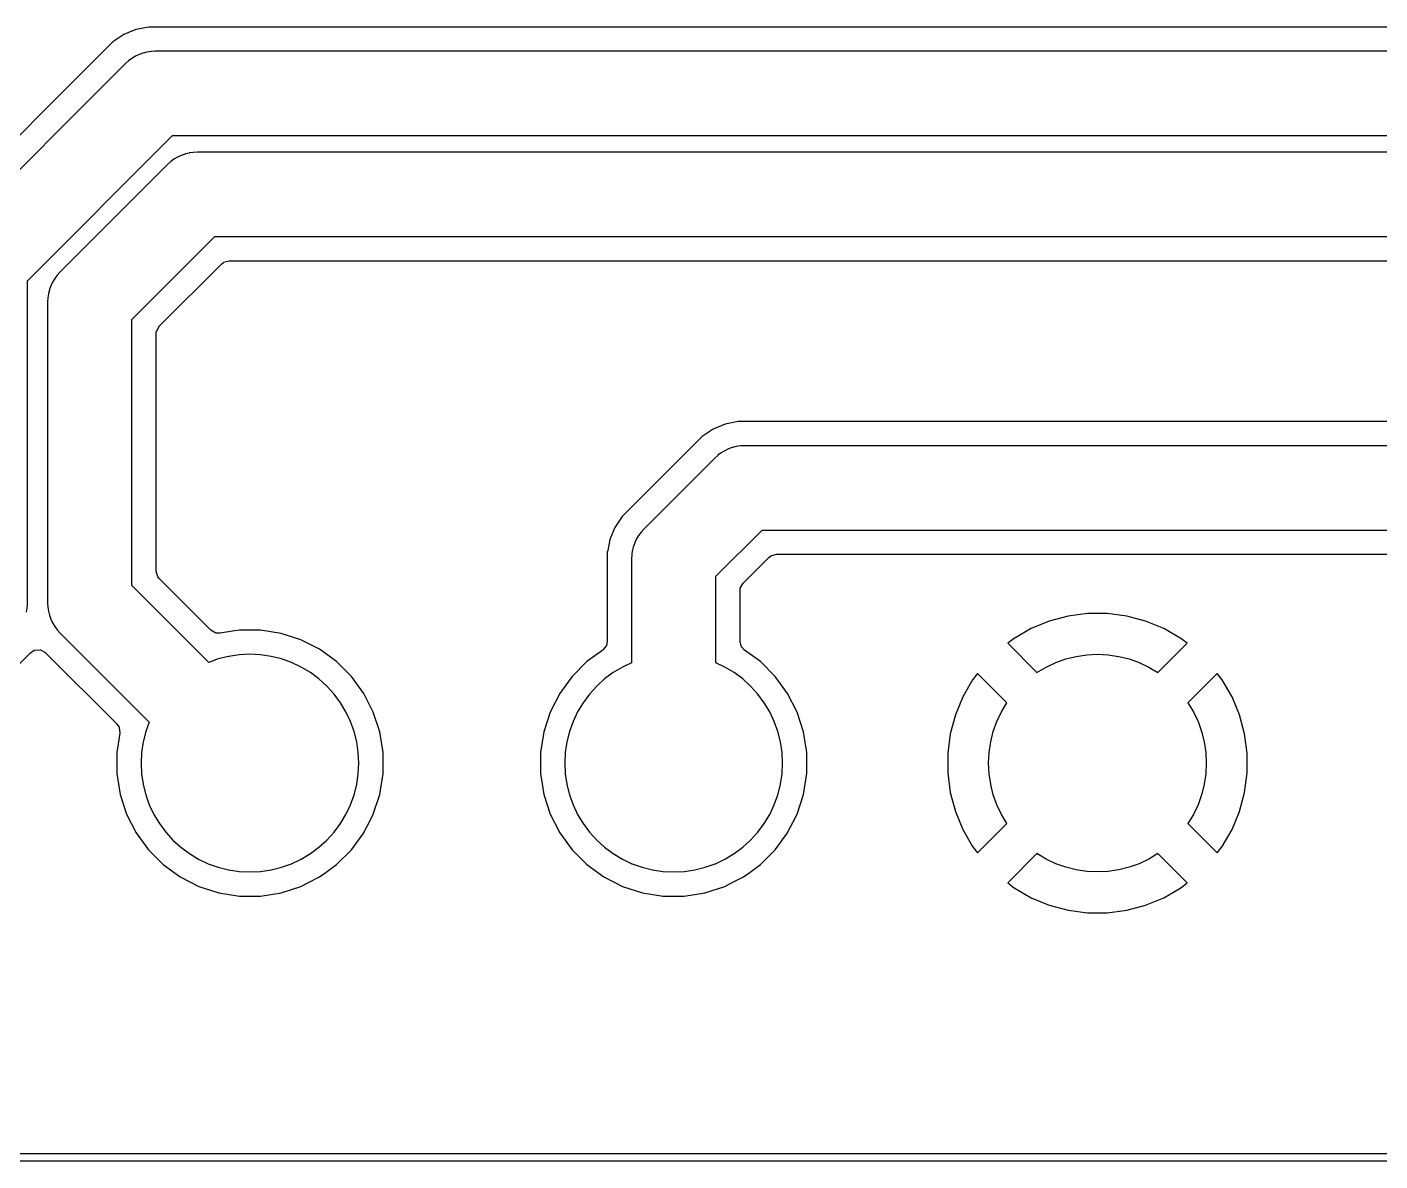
# Model space of a CAD drawing. Header units: metres. Extents: x 92.3 to 181.5, y -134.8 to -50.6.
# Drawn here: x 112.08 to 128.3, y -134.77 to -121.17 of the extents above; entities that cross this region are included whole.
import ezdxf

# ---------------------------------------------------------------- set-up
doc = ezdxf.new("R2010")
doc.units = ezdxf.units.M

msp = doc.modelspace()

# ---------------------------------------------------------------- linework, layer by layer
for points in [[(140.268, -121.174), (113.537, -121.174), (113.383, -121.205), (113.238, -121.265), (113.108, -121.352), (111.146, -123.314)], [(141.28, -121.465), (113.615, -121.465), (113.615, -121.465), (113.615, -121.465), (113.566, -121.467), (113.566, -121.467), (113.565, -121.467), (113.565, -121.467), (113.565, -121.467), (113.517, -121.474), (113.517, -121.474), (113.516, -121.474), (113.516, -121.474), (113.516, -121.475), (113.469, -121.486), (113.468, -121.486), (113.468, -121.487), (113.468, -121.487), (113.468, -121.487), (113.422, -121.503), (113.422, -121.503), (113.422, -121.503), (113.422, -121.503), (113.421, -121.503), (113.377, -121.524), (113.377, -121.524), (113.377, -121.524), (113.377, -121.524), (113.377, -121.525), (113.335, -121.55), (113.334, -121.55), (113.334, -121.55), (113.334, -121.55), (113.334, -121.55), (113.295, -121.579), (113.295, -121.579), (113.294, -121.579), (113.294, -121.58), (113.294, -121.58), (113.258, -121.613), (113.258, -121.613), (113.258, -121.613), (111.318, -123.553)], [(112.074, -128.19), (112.081, -128.142), (112.081, -128.142), (112.081, -128.142), (112.081, -128.141), (112.081, -128.141), (112.083, -128.092), (112.083, -128.092), (112.083, -128.092), (112.083, -124.216), (113.824, -122.475), (141.82, -122.475)], [(144.56, -122.675), (114.12, -122.675), (114.12, -122.675), (114.12, -122.675), (114.071, -122.677), (114.071, -122.677), (114.07, -122.677), (114.07, -122.677), (114.07, -122.677), (114.022, -122.684), (114.022, -122.684), (114.021, -122.684), (114.021, -122.684), (114.021, -122.685), (113.974, -122.696), (113.973, -122.696), (113.973, -122.697), (113.973, -122.697), (113.973, -122.697), (113.927, -122.713), (113.927, -122.713), (113.927, -122.713), (113.927, -122.713), (113.926, -122.713), (113.882, -122.734), (113.882, -122.734), (113.882, -122.734), (113.882, -122.734), (113.882, -122.735), (113.84, -122.76), (113.84, -122.76), (113.84, -122.76), (113.84, -122.76), (113.84, -122.76), (113.839, -122.76), (113.839, -122.76), (113.839, -122.76), (113.839, -122.76), (113.8, -122.789), (113.8, -122.789), (113.799, -122.789), (113.799, -122.79), (113.799, -122.79), (113.763, -122.823), (113.763, -122.823), (113.763, -122.823), (112.473, -124.113), (112.473, -124.113), (112.473, -124.113), (112.44, -124.149), (112.44, -124.149), (112.439, -124.149), (112.439, -124.15), (112.439, -124.15), (112.41, -124.189), (112.41, -124.189), (112.41, -124.189), (112.41, -124.189), (112.41, -124.19), (112.385, -124.232), (112.384, -124.232), (112.384, -124.232), (112.384, -124.232), (112.384, -124.232), (112.363, -124.276), (112.363, -124.277), (112.363, -124.277), (112.363, -124.277), (112.363, -124.277), (112.347, -124.323), (112.347, -124.323), (112.347, -124.323), (112.346, -124.323), (112.346, -124.324), (112.335, -124.371), (112.334, -124.371), (112.334, -124.371), (112.334, -124.372), (112.334, -124.372), (112.327, -124.42), (112.327, -124.42), (112.327, -124.42), (112.327, -124.421), (112.327, -124.421), (112.325, -124.47), (112.325, -124.47), (112.325, -124.47), (112.325, -128.08), (112.325, -128.08), (112.325, -128.08), (112.327, -128.129), (112.327, -128.129), (112.327, -128.13), (112.327, -128.13), (112.327, -128.13), (112.334, -128.178), (112.334, -128.178), (112.334, -128.179), (112.334, -128.179), (112.335, -128.179), (112.346, -128.226), (112.346, -128.227), (112.347, -128.227), (112.347, -128.227), (112.347, -128.227), (112.363, -128.273), (112.363, -128.273), (112.363, -128.273), (112.363, -128.273), (112.363, -128.274), (112.384, -128.318), (112.384, -128.318), (112.384, -128.318), (112.384, -128.318), (112.385, -128.318), (112.41, -128.36), (112.41, -128.361), (112.41, -128.361), (112.41, -128.361), (112.41, -128.361), (112.439, -128.4), (112.439, -128.4), (112.439, -128.401), (112.44, -128.401), (112.44, -128.401), (112.473, -128.437), (112.473, -128.437), (112.473, -128.437), (113.542, -129.507), (113.501, -129.621), (113.501, -129.621), (113.501, -129.621), (113.501, -129.621), (113.501, -129.621), (113.47, -129.745), (113.47, -129.745), (113.47, -129.745), (113.47, -129.746), (113.47, -129.746), (113.451, -129.872), (113.451, -129.872), (113.451, -129.872), (113.451, -129.872), (113.451, -129.872), (113.445, -130), (113.445, -130), (113.445, -130), (113.445, -130), (113.445, -130), (113.451, -130.128), (113.451, -130.128), (113.451, -130.128), (113.451, -130.128), (113.451, -130.128), (113.47, -130.254), (113.47, -130.254), (113.47, -130.255), (113.47, -130.255), (113.47, -130.255), (113.501, -130.379), (113.501, -130.379), (113.501, -130.379), (113.501, -130.379), (113.501, -130.379), (113.544, -130.499), (113.544, -130.499)], [(113.544, -130.499), (113.544, -130.499), (113.544, -130.499), (113.544, -130.5), (113.544, -130.5), (113.599, -130.615), (113.599, -130.615), (113.599, -130.615), (113.599, -130.615), (113.599, -130.615), (113.665, -130.725), (113.665, -130.725), (113.665, -130.725), (113.665, -130.725), (113.665, -130.725), (113.741, -130.828), (113.741, -130.828), (113.741, -130.828), (113.741, -130.828), (113.741, -130.828), (113.741, -130.828), (113.741, -130.828), (113.827, -130.923), (113.827, -130.923), (113.827, -130.923), (113.827, -130.923), (113.827, -130.923), (113.922, -131.009), (113.922, -131.009), (113.922, -131.009), (113.922, -131.009), (113.922, -131.009), (114.025, -131.085), (114.025, -131.085), (114.025, -131.085), (114.025, -131.085), (114.025, -131.085), (114.135, -131.151), (114.135, -131.151), (114.135, -131.151), (114.135, -131.151), (114.135, -131.151), (114.25, -131.206), (114.25, -131.206), (114.251, -131.206), (114.251, -131.206), (114.251, -131.206), (114.371, -131.249), (114.371, -131.249), (114.371, -131.249), (114.371, -131.249), (114.371, -131.249), (114.495, -131.28), (114.495, -131.28), (114.495, -131.28), (114.496, -131.28), (114.496, -131.28), (114.622, -131.299), (114.622, -131.299), (114.622, -131.299), (114.622, -131.299), (114.622, -131.299), (114.75, -131.305), (114.75, -131.305), (114.75, -131.305), (114.75, -131.305), (114.75, -131.305), (114.878, -131.299), (114.878, -131.299), (114.878, -131.299), (114.878, -131.299), (114.878, -131.299), (115.004, -131.28), (115.004, -131.28), (115.005, -131.28), (115.005, -131.28), (115.005, -131.28), (115.129, -131.249), (115.129, -131.249), (115.129, -131.249), (115.129, -131.249), (115.129, -131.249), (115.249, -131.206), (115.249, -131.206), (115.249, -131.206), (115.249, -131.206), (115.25, -131.206), (115.25, -131.206), (115.365, -131.151), (115.365, -131.151), (115.365, -131.151), (115.365, -131.151), (115.365, -131.151), (115.475, -131.085), (115.475, -131.085), (115.475, -131.085), (115.475, -131.085), (115.475, -131.085), (115.578, -131.009), (115.578, -131.009), (115.578, -131.009), (115.578, -131.009), (115.578, -131.009), (115.578, -131.009), (115.578, -131.009), (115.673, -130.923), (115.673, -130.923), (115.673, -130.923), (115.673, -130.923), (115.673, -130.923), (115.759, -130.828), (115.759, -130.828), (115.759, -130.828), (115.759, -130.828), (115.759, -130.828), (115.835, -130.725), (115.835, -130.725), (115.835, -130.725), (115.835, -130.725), (115.835, -130.725), (115.901, -130.615), (115.901, -130.615), (115.901, -130.615), (115.901, -130.615), (115.901, -130.615), (115.956, -130.5), (115.956, -130.5), (115.956, -130.499), (115.956, -130.499), (115.956, -130.499), (115.999, -130.379), (115.999, -130.379), (115.999, -130.379), (115.999, -130.379), (115.999, -130.379), (116.03, -130.255), (116.03, -130.255), (116.03, -130.255), (116.03, -130.254), (116.03, -130.254), (116.049, -130.128), (116.049, -130.128), (116.049, -130.128), (116.049, -130.128), (116.049, -130.128), (116.055, -130), (116.055, -130), (116.055, -130), (116.055, -130), (116.055, -130), (116.049, -129.872), (116.049, -129.872), (116.049, -129.872), (116.049, -129.872), (116.049, -129.872), (116.03, -129.746), (116.03, -129.746), (116.03, -129.745), (116.03, -129.745), (116.03, -129.745), (115.999, -129.621), (115.999, -129.621), (115.999, -129.621), (115.999, -129.621), (115.999, -129.621), (115.956, -129.501), (115.956, -129.501), (115.956, -129.501), (115.956, -129.5), (115.956, -129.5), (115.901, -129.385), (115.901, -129.385), (115.901, -129.385), (115.901, -129.385), (115.901, -129.385), (115.835, -129.275), (115.835, -129.275), (115.835, -129.275), (115.835, -129.275), (115.835, -129.275), (115.759, -129.172), (115.759, -129.172), (115.759, -129.172), (115.759, -129.172), (115.759, -129.172), (115.673, -129.077), (115.673, -129.077), (115.673, -129.077), (115.673, -129.077), (115.673, -129.077), (115.578, -128.991), (115.578, -128.991), (115.578, -128.991), (115.578, -128.991), (115.578, -128.991), (115.475, -128.915), (115.475, -128.915), (115.475, -128.915), (115.475, -128.915), (115.475, -128.915), (115.475, -128.915), (115.475, -128.915), (115.365, -128.849), (115.365, -128.849), (115.365, -128.849), (115.365, -128.849), (115.365, -128.849), (115.25, -128.794), (115.25, -128.794), (115.249, -128.794), (115.249, -128.794), (115.249, -128.794), (115.129, -128.751), (115.129, -128.751), (115.129, -128.751), (115.129, -128.751), (115.129, -128.751), (115.005, -128.72), (115.005, -128.72), (115.005, -128.72), (115.004, -128.72), (115.004, -128.72), (114.878, -128.701), (114.878, -128.701), (114.878, -128.701), (114.878, -128.701), (114.878, -128.701), (114.75, -128.695), (114.75, -128.695), (114.75, -128.695), (114.75, -128.695), (114.75, -128.695), (114.622, -128.701), (114.622, -128.701), (114.622, -128.701), (114.622, -128.701), (114.622, -128.701), (114.496, -128.72), (114.496, -128.72), (114.495, -128.72), (114.495, -128.72), (114.495, -128.72), (114.371, -128.751), (114.371, -128.751), (114.371, -128.751), (114.371, -128.751), (114.371, -128.751), (114.257, -128.792), (113.335, -127.871), (113.335, -124.679), (114.329, -123.685), (145.571, -123.685)], [(111.265, -129.53), (112.119, -128.676), (112.119, -128.676), (112.119, -128.676), (112.119, -128.676), (112.119, -128.676), (112.119, -128.676), (112.119, -128.676), (112.119, -128.676), (112.12, -128.676), (112.12, -128.676), (112.164, -128.647), (112.164, -128.647), (112.164, -128.647), (112.164, -128.647), (112.164, -128.647), (112.165, -128.647), (112.165, -128.647), (112.165, -128.647), (112.165, -128.647), (112.165, -128.647), (112.165, -128.647), (112.165, -128.646), (112.165, -128.646), (112.165, -128.646), (112.166, -128.646), (112.166, -128.646), (112.166, -128.646), (112.166, -128.646), (112.166, -128.646), (112.166, -128.646), (112.166, -128.646), (112.236, -128.641), (112.236, -128.641), (112.236, -128.641), (112.236, -128.641), (112.236, -128.641), (112.237, -128.641), (112.237, -128.641), (112.237, -128.641), (112.237, -128.641), (112.237, -128.641), (112.237, -128.641), (112.237, -128.641), (112.237, -128.641), (112.238, -128.641), (112.238, -128.641), (112.238, -128.641), (112.238, -128.642), (112.238, -128.642), (112.238, -128.642), (112.238, -128.642), (112.238, -128.642), (112.239, -128.642), (112.239, -128.642), (112.239, -128.642), (112.3, -128.675), (112.3, -128.675), (112.3, -128.675), (112.3, -128.676), (112.3, -128.676), (112.301, -128.676), (112.301, -128.676), (112.301, -128.676), (112.301, -128.676), (112.301, -128.676), (112.301, -128.676), (112.301, -128.676), (112.301, -128.676), (113.155, -129.53), (113.155, -129.53), (113.155, -129.53), (113.155, -129.53), (113.155, -129.531), (113.156, -129.531), (113.156, -129.531), (113.156, -129.531), (113.156, -129.531), (113.182, -129.569), (113.182, -129.569), (113.182, -129.569), (113.182, -129.569), (113.182, -129.569), (113.182, -129.569), (113.182, -129.569), (113.182, -129.569), (113.182, -129.57), (113.182, -129.57), (113.182, -129.57), (113.182, -129.57), (113.182, -129.57), (113.182, -129.57), (113.182, -129.57), (113.182, -129.57), (113.182, -129.571), (113.182, -129.571), (113.182, -129.571), (113.182, -129.571), (113.191, -129.64), (113.191, -129.64), (113.191, -129.64), (113.191, -129.641), (113.191, -129.641), (113.191, -129.641), (113.191, -129.641), (113.191, -129.641), (113.191, -129.641), (113.191, -129.641), (113.191, -129.641), (113.191, -129.641), (113.191, -129.642), (113.154, -129.874), (113.154, -130.126), (113.194, -130.374), (113.271, -130.612), (113.385, -130.836), (113.533, -131.039), (113.711, -131.217), (113.914, -131.365), (114.138, -131.479), (114.376, -131.556), (114.624, -131.596), (114.876, -131.596), (115.124, -131.556), (115.362, -131.479), (115.444, -131.437), (115.586, -131.365), (115.65, -131.318), (115.789, -131.217), (115.967, -131.039), (116.115, -130.836), (116.124, -130.817), (116.179, -130.711), (116.229, -130.612), (116.306, -130.374), (116.346, -130.126), (116.346, -129.874), (116.306, -129.626), (116.229, -129.388), (116.115, -129.164), (115.967, -128.961), (115.789, -128.783), (115.586, -128.635), (115.362, -128.521), (115.124, -128.444), (115, -128.424), (114.876, -128.404), (114.624, -128.404), (114.564, -128.414), (114.392, -128.441), (114.391, -128.441), (114.391, -128.441), (114.391, -128.441), (114.391, -128.441), (114.391, -128.441), (114.391, -128.441), (114.391, -128.441), (114.391, -128.441), (114.345, -128.44), (114.345, -128.44), (114.345, -128.44), (114.345, -128.44), (114.344, -128.44), (114.344, -128.44), (114.344, -128.44), (114.344, -128.44), (114.344, -128.44), (114.344, -128.44), (114.344, -128.44), (114.344, -128.44), (114.343, -128.44), (114.343, -128.44), (114.343, -128.44), (114.343, -128.44), (114.343, -128.44), (114.343, -128.44), (114.343, -128.44), (114.343, -128.44), (114.281, -128.406), (114.281, -128.406), (114.281, -128.406), (114.281, -128.406), (114.281, -128.406), (114.281, -128.406), (114.281, -128.406), (114.281, -128.406), (114.281, -128.406), (114.28, -128.405), (114.28, -128.405), (114.28, -128.405), (114.28, -128.405), (113.663, -127.788), (113.663, -127.788), (113.663, -127.788), (113.663, -127.788), (113.663, -127.788), (113.646, -127.767), (113.646, -127.767), (113.646, -127.767), (113.646, -127.767), (113.646, -127.767), (113.646, -127.767), (113.646, -127.767), (113.646, -127.767), (113.646, -127.766), (113.646, -127.766), (113.646, -127.766), (113.646, -127.766), (113.646, -127.766), (113.646, -127.766), (113.645, -127.766), (113.645, -127.766), (113.645, -127.766), (113.626, -127.698), (113.626, -127.698), (113.626, -127.698), (113.626, -127.698), (113.626, -127.698), (113.626, -127.698), (113.626, -127.698), (113.626, -127.698), (113.626, -127.698), (113.626, -127.697), (113.626, -127.697), (113.626, -127.697), (113.626, -127.697), (113.626, -124.853), (113.626, -124.853), (113.626, -124.853), (113.626, -124.853), (113.626, -124.852), (113.628, -124.826), (113.628, -124.826), (113.628, -124.826), (113.628, -124.826), (113.628, -124.826), (113.628, -124.825), (113.628, -124.825), (113.629, -124.825), (113.629, -124.825), (113.629, -124.825), (113.629, -124.825), (113.629, -124.825), (113.629, -124.825), (113.629, -124.825), (113.629, -124.824), (113.629, -124.824), (113.629, -124.824), (113.662, -124.763), (113.662, -124.763), (113.663, -124.763), (113.663, -124.763), (113.663, -124.762), (113.663, -124.762), (113.663, -124.762), (113.663, -124.762), (113.663, -124.762), (113.663, -124.762), (113.663, -124.762), (113.663, -124.762), (113.663, -124.762), (114.412, -124.013), (114.412, -124.013), (114.412, -124.013), (114.412, -124.013), (114.412, -124.013), (114.433, -123.996), (114.433, -123.996), (114.433, -123.996), (114.433, -123.996), (114.433, -123.996), (114.433, -123.996), (114.433, -123.996), (114.433, -123.996), (114.434, -123.996), (114.434, -123.996), (114.434, -123.996), (114.434, -123.996), (114.434, -123.996), (114.434, -123.996), (114.434, -123.995), (114.434, -123.995), (114.434, -123.995), (114.502, -123.976), (114.502, -123.976), (114.502, -123.976), (114.502, -123.976), (114.502, -123.976), (114.502, -123.976), (114.502, -123.976), (114.502, -123.976), (114.502, -123.976), (114.503, -123.976), (114.503, -123.976), (114.503, -123.976), (114.503, -123.976), (145.397, -123.976)], [(138.328, -125.904), (120.602, -125.904), (120.448, -125.935), (120.303, -125.995), (120.173, -126.082), (119.212, -127.043), (119.125, -127.173), (119.065, -127.318), (119.039, -127.449), (119.034, -127.472), (119.034, -128.54), (119.034, -128.54), (119.034, -128.54), (119.034, -128.54), (119.034, -128.541), (119.034, -128.541), (119.034, -128.541), (119.034, -128.541), (119.034, -128.541), (119.026, -128.586), (119.026, -128.586), (119.026, -128.586), (119.026, -128.586), (119.026, -128.586), (119.026, -128.587), (119.026, -128.587), (119.026, -128.587), (119.026, -128.587), (119.026, -128.587), (119.026, -128.587), (119.026, -128.587), (119.025, -128.587), (119.025, -128.588), (119.025, -128.588), (119.025, -128.588), (119.025, -128.588), (119.025, -128.588), (119.025, -128.588), (119.025, -128.588), (118.982, -128.643), (118.982, -128.644), (118.982, -128.644), (118.982, -128.644), (118.982, -128.644), (118.982, -128.644), (118.982, -128.644), (118.982, -128.644), (118.982, -128.644), (118.982, -128.644), (118.982, -128.644), (118.981, -128.644), (118.981, -128.644), (118.791, -128.783), (118.613, -128.961), (118.495, -129.124), (118.465, -129.164), (118.415, -129.263), (118.351, -129.388), (118.274, -129.626), (118.234, -129.874), (118.234, -130.126), (118.274, -130.374), (118.351, -130.612), (118.465, -130.836), (118.613, -131.039), (118.791, -131.217), (118.994, -131.365), (119.218, -131.479), (119.456, -131.556), (119.704, -131.596), (119.956, -131.596), (120.204, -131.556), (120.442, -131.479), (120.524, -131.437), (120.666, -131.365), (120.73, -131.318), (120.869, -131.217), (121.047, -131.039), (121.195, -130.836), (121.204, -130.817), (121.259, -130.711), (121.309, -130.612), (121.386, -130.374), (121.426, -130.126), (121.426, -129.874), (121.386, -129.626), (121.309, -129.388), (121.195, -129.164), (121.047, -128.961), (120.869, -128.783), (120.679, -128.644), (120.679, -128.644), (120.678, -128.644), (120.678, -128.644), (120.678, -128.644), (120.678, -128.644), (120.678, -128.644), (120.678, -128.644), (120.678, -128.644), (120.647, -128.611), (120.646, -128.61), (120.646, -128.61), (120.646, -128.61), (120.646, -128.61), (120.646, -128.61), (120.646, -128.61), (120.646, -128.61), (120.646, -128.61), (120.646, -128.61), (120.646, -128.61), (120.646, -128.609), (120.646, -128.609), (120.646, -128.609), (120.646, -128.609), (120.646, -128.609), (120.646, -128.609), (120.645, -128.609), (120.645, -128.609), (120.645, -128.609), (120.626, -128.541), (120.626, -128.541), (120.626, -128.541), (120.626, -128.541), (120.626, -128.541), (120.626, -128.541), (120.626, -128.541), (120.626, -128.541), (120.626, -128.541), (120.626, -128.54), (120.626, -128.54), (120.626, -128.54), (120.626, -128.54), (120.626, -127.933), (120.626, -127.933), (120.626, -127.933), (120.626, -127.933), (120.626, -127.932), (120.628, -127.906), (120.628, -127.906), (120.628, -127.906), (120.628, -127.906), (120.628, -127.906), (120.628, -127.905), (120.628, -127.905), (120.629, -127.905), (120.629, -127.905), (120.629, -127.905), (120.629, -127.905), (120.629, -127.905), (120.629, -127.905), (120.629, -127.905), (120.629, -127.904), (120.629, -127.904), (120.629, -127.904), (120.662, -127.843), (120.662, -127.843), (120.663, -127.843), (120.663, -127.843), (120.663, -127.842), (120.663, -127.842), (120.663, -127.842), (120.663, -127.842), (120.663, -127.842), (120.663, -127.842), (120.663, -127.842), (120.663, -127.842), (120.663, -127.842), (120.972, -127.533), (120.972, -127.533), (120.972, -127.533), (120.972, -127.533), (120.972, -127.533), (120.993, -127.516), (120.993, -127.516), (120.993, -127.516), (120.993, -127.516), (120.993, -127.516), (120.993, -127.516), (120.993, -127.516), (120.993, -127.516), (120.994, -127.516), (120.994, -127.516), (120.994, -127.516), (120.994, -127.516), (120.994, -127.516), (120.994, -127.516), (120.994, -127.515), (120.994, -127.515), (120.994, -127.515), (121.062, -127.496), (121.062, -127.496), (121.062, -127.496), (121.062, -127.496), (121.062, -127.496), (121.062, -127.496), (121.062, -127.496), (121.062, -127.496), (121.062, -127.496), (121.063, -127.496), (121.063, -127.496), (121.063, -127.496), (121.063, -127.496), (137.867, -127.496)], [(138.25, -126.195), (120.68, -126.195), (120.68, -126.195), (120.68, -126.195), (120.631, -126.197), (120.631, -126.197), (120.63, -126.197), (120.63, -126.197), (120.63, -126.197), (120.582, -126.204), (120.582, -126.204), (120.581, -126.204), (120.581, -126.204), (120.581, -126.205), (120.534, -126.216), (120.533, -126.216), (120.533, -126.217), (120.533, -126.217), (120.533, -126.217), (120.487, -126.233), (120.487, -126.233), (120.487, -126.233), (120.487, -126.233), (120.486, -126.233), (120.442, -126.254), (120.442, -126.254), (120.442, -126.254), (120.442, -126.254), (120.442, -126.255), (120.4, -126.28), (120.399, -126.28), (120.399, -126.28), (120.399, -126.28), (120.399, -126.28), (120.36, -126.309), (120.36, -126.309), (120.359, -126.309), (120.359, -126.31), (120.359, -126.31), (120.323, -126.343), (120.323, -126.343), (120.323, -126.343), (119.473, -127.193), (119.473, -127.193), (119.473, -127.193), (119.44, -127.229), (119.44, -127.229), (119.439, -127.229), (119.439, -127.23), (119.439, -127.23), (119.41, -127.269), (119.41, -127.269), (119.41, -127.269), (119.41, -127.269), (119.41, -127.27), (119.385, -127.312), (119.384, -127.312), (119.384, -127.312), (119.384, -127.312), (119.384, -127.312), (119.363, -127.356), (119.363, -127.357), (119.363, -127.357), (119.363, -127.357), (119.363, -127.357), (119.347, -127.403), (119.347, -127.403), (119.347, -127.403), (119.346, -127.403), (119.346, -127.404), (119.335, -127.451), (119.334, -127.451), (119.334, -127.451), (119.334, -127.452), (119.334, -127.452), (119.327, -127.5), (119.327, -127.5), (119.327, -127.5), (119.327, -127.501), (119.327, -127.501), (119.325, -127.55), (119.325, -127.55), (119.325, -127.55), (119.325, -128.797), (119.215, -128.849), (119.215, -128.849), (119.215, -128.849), (119.215, -128.849), (119.215, -128.849), (119.105, -128.915), (119.105, -128.915), (119.105, -128.915), (119.105, -128.915), (119.105, -128.915), (119.002, -128.991), (119.002, -128.991), (119.002, -128.991), (119.002, -128.991), (119.002, -128.991), (119.002, -128.991), (119.002, -128.991), (118.907, -129.077), (118.907, -129.077), (118.907, -129.077), (118.907, -129.077), (118.907, -129.077), (118.821, -129.172), (118.821, -129.172), (118.821, -129.172), (118.821, -129.172), (118.821, -129.172), (118.745, -129.275), (118.745, -129.275), (118.745, -129.275), (118.745, -129.275), (118.745, -129.275), (118.745, -129.275), (118.745, -129.275), (118.679, -129.385), (118.679, -129.385), (118.679, -129.385), (118.679, -129.385), (118.679, -129.385), (118.624, -129.5), (118.624, -129.5), (118.624, -129.501), (118.624, -129.501), (118.624, -129.501), (118.581, -129.621), (118.581, -129.621), (118.581, -129.621), (118.581, -129.621), (118.581, -129.621), (118.55, -129.745), (118.55, -129.745), (118.55, -129.745), (118.55, -129.746), (118.55, -129.746), (118.531, -129.872), (118.531, -129.872), (118.531, -129.872), (118.531, -129.872), (118.531, -129.872), (118.525, -130), (118.525, -130), (118.525, -130), (118.525, -130), (118.525, -130), (118.531, -130.128), (118.531, -130.128), (118.531, -130.128), (118.531, -130.128), (118.531, -130.128), (118.55, -130.254), (118.55, -130.254), (118.55, -130.255), (118.55, -130.255), (118.55, -130.255), (118.581, -130.379), (118.581, -130.379), (118.581, -130.379), (118.581, -130.379), (118.581, -130.379), (118.624, -130.499), (118.624, -130.499)], [(118.624, -130.499), (118.624, -130.499), (118.624, -130.499), (118.624, -130.5), (118.624, -130.5), (118.679, -130.615), (118.679, -130.615), (118.679, -130.615), (118.679, -130.615), (118.679, -130.615), (118.745, -130.725), (118.745, -130.725), (118.745, -130.725), (118.745, -130.725), (118.745, -130.725), (118.821, -130.828), (118.821, -130.828), (118.821, -130.828), (118.821, -130.828), (118.821, -130.828), (118.821, -130.828), (118.821, -130.828), (118.907, -130.923), (118.907, -130.923), (118.907, -130.923), (118.907, -130.923), (118.907, -130.923), (119.002, -131.009), (119.002, -131.009), (119.002, -131.009), (119.002, -131.009), (119.002, -131.009), (119.105, -131.085), (119.105, -131.085), (119.105, -131.085), (119.105, -131.085), (119.105, -131.085), (119.215, -131.151), (119.215, -131.151), (119.215, -131.151), (119.215, -131.151), (119.215, -131.151), (119.33, -131.206), (119.33, -131.206), (119.331, -131.206), (119.331, -131.206), (119.331, -131.206), (119.451, -131.249), (119.451, -131.249), (119.451, -131.249), (119.451, -131.249), (119.451, -131.249), (119.575, -131.28), (119.575, -131.28), (119.575, -131.28), (119.576, -131.28), (119.576, -131.28), (119.702, -131.299), (119.702, -131.299), (119.702, -131.299), (119.702, -131.299), (119.702, -131.299), (119.83, -131.305), (119.83, -131.305), (119.83, -131.305), (119.83, -131.305), (119.83, -131.305), (119.958, -131.299), (119.958, -131.299), (119.958, -131.299), (119.958, -131.299), (119.958, -131.299), (120.084, -131.28), (120.084, -131.28), (120.085, -131.28), (120.085, -131.28), (120.085, -131.28), (120.209, -131.249), (120.209, -131.249), (120.209, -131.249), (120.209, -131.249), (120.209, -131.249), (120.329, -131.206), (120.329, -131.206), (120.329, -131.206), (120.329, -131.206), (120.33, -131.206), (120.33, -131.206), (120.445, -131.151), (120.445, -131.151), (120.445, -131.151), (120.445, -131.151), (120.445, -131.151), (120.555, -131.085), (120.555, -131.085), (120.555, -131.085), (120.555, -131.085), (120.555, -131.085), (120.658, -131.009), (120.658, -131.009), (120.658, -131.009), (120.658, -131.009), (120.658, -131.009), (120.753, -130.923), (120.753, -130.923), (120.753, -130.923), (120.753, -130.923), (120.753, -130.923), (120.839, -130.828), (120.839, -130.828), (120.839, -130.828), (120.839, -130.828), (120.839, -130.828), (120.915, -130.725), (120.915, -130.725), (120.915, -130.725), (120.915, -130.725), (120.915, -130.725), (120.981, -130.615), (120.981, -130.615), (120.981, -130.615), (120.981, -130.615), (120.981, -130.615), (121.036, -130.5), (121.036, -130.5), (121.036, -130.499), (121.036, -130.499), (121.036, -130.499), (121.079, -130.379), (121.079, -130.379), (121.079, -130.379), (121.079, -130.379), (121.079, -130.379), (121.079, -130.379), (121.079, -130.379), (121.11, -130.255), (121.11, -130.255), (121.11, -130.255), (121.11, -130.254), (121.11, -130.254), (121.129, -130.128), (121.129, -130.128), (121.129, -130.128), (121.129, -130.128), (121.129, -130.128), (121.135, -130), (121.135, -130), (121.135, -130), (121.135, -130), (121.135, -130), (121.129, -129.872), (121.129, -129.872), (121.129, -129.872), (121.129, -129.872), (121.129, -129.872), (121.11, -129.746), (121.11, -129.746), (121.11, -129.745), (121.11, -129.745), (121.11, -129.745), (121.079, -129.621), (121.079, -129.621), (121.079, -129.621), (121.079, -129.621), (121.079, -129.621), (121.036, -129.501), (121.036, -129.501), (121.036, -129.501), (121.036, -129.5), (121.036, -129.5), (120.981, -129.385), (120.981, -129.385), (120.981, -129.385), (120.981, -129.385), (120.981, -129.385), (120.915, -129.275), (120.915, -129.275), (120.915, -129.275), (120.915, -129.275), (120.915, -129.275), (120.839, -129.172), (120.839, -129.172), (120.839, -129.172), (120.839, -129.172), (120.839, -129.172), (120.753, -129.077), (120.753, -129.077), (120.753, -129.077), (120.753, -129.077), (120.753, -129.077), (120.658, -128.991), (120.658, -128.991), (120.658, -128.991), (120.658, -128.991), (120.658, -128.991), (120.555, -128.915), (120.555, -128.915), (120.555, -128.915), (120.555, -128.915), (120.555, -128.915), (120.555, -128.915), (120.555, -128.915), (120.445, -128.849), (120.445, -128.849), (120.445, -128.849), (120.445, -128.849), (120.445, -128.849), (120.335, -128.797), (120.335, -127.759), (120.889, -127.205), (138.041, -127.205)], [(124.114, -128.387), (123.911, -128.504), (123.834, -128.563), (124.185, -128.915), (124.295, -128.849), (124.295, -128.849), (124.295, -128.849), (124.295, -128.849), (124.295, -128.849), (124.41, -128.794), (124.41, -128.794), (124.411, -128.794), (124.411, -128.794), (124.411, -128.794), (124.531, -128.751), (124.531, -128.751), (124.531, -128.751), (124.531, -128.751), (124.531, -128.751), (124.655, -128.72), (124.655, -128.72), (124.655, -128.72), (124.656, -128.72), (124.656, -128.72), (124.782, -128.701), (124.782, -128.701), (124.782, -128.701), (124.782, -128.701), (124.782, -128.701), (124.91, -128.695), (124.91, -128.695), (124.91, -128.695), (124.91, -128.695), (124.91, -128.695), (125.038, -128.701), (125.038, -128.701), (125.038, -128.701), (125.038, -128.701), (125.038, -128.701), (125.164, -128.72), (125.164, -128.72), (125.165, -128.72), (125.165, -128.72), (125.165, -128.72), (125.289, -128.751), (125.289, -128.751), (125.289, -128.751), (125.289, -128.751), (125.289, -128.751), (125.409, -128.794), (125.409, -128.794), (125.409, -128.794), (125.41, -128.794), (125.41, -128.794), (125.525, -128.849), (125.525, -128.849), (125.525, -128.849), (125.525, -128.849), (125.525, -128.849), (125.635, -128.915), (125.986, -128.563), (125.909, -128.504), (125.706, -128.387), (125.488, -128.297), (125.261, -128.236), (125.028, -128.205), (124.792, -128.205), (124.559, -128.236), (124.332, -128.297), (124.114, -128.387)], [(123.297, -130.796), (123.414, -130.999), (123.473, -131.076), (123.825, -130.725), (123.759, -130.615), (123.759, -130.615), (123.759, -130.615), (123.759, -130.615), (123.759, -130.615), (123.704, -130.5), (123.704, -130.5), (123.704, -130.499), (123.704, -130.499), (123.704, -130.499), (123.704, -130.499), (123.661, -130.379), (123.661, -130.379), (123.661, -130.379), (123.661, -130.379), (123.661, -130.379), (123.63, -130.255), (123.63, -130.255), (123.63, -130.255), (123.63, -130.254), (123.63, -130.254), (123.611, -130.128), (123.611, -130.128), (123.611, -130.128), (123.611, -130.128), (123.611, -130.128), (123.605, -130), (123.605, -130), (123.605, -130), (123.605, -130), (123.605, -130), (123.611, -129.872), (123.611, -129.872), (123.611, -129.872), (123.611, -129.872), (123.611, -129.872), (123.63, -129.746), (123.63, -129.746), (123.63, -129.745), (123.63, -129.745), (123.63, -129.745), (123.661, -129.621), (123.661, -129.621), (123.661, -129.621), (123.661, -129.621), (123.661, -129.621), (123.661, -129.621), (123.661, -129.621), (123.704, -129.501), (123.704, -129.501), (123.704, -129.501), (123.704, -129.5), (123.704, -129.5), (123.759, -129.385), (123.759, -129.385), (123.759, -129.385), (123.759, -129.385), (123.759, -129.385), (123.825, -129.275), (123.473, -128.924), (123.414, -129.001), (123.297, -129.204), (123.207, -129.422), (123.146, -129.649), (123.115, -129.882), (123.115, -130.118), (123.146, -130.351), (123.207, -130.578), (123.297, -130.796)], [(125.995, -129.275), (126.061, -129.385), (126.061, -129.385), (126.061, -129.385), (126.061, -129.385), (126.061, -129.385), (126.116, -129.5), (126.116, -129.5), (126.116, -129.501), (126.116, -129.501), (126.116, -129.501), (126.159, -129.621), (126.159, -129.621), (126.159, -129.621), (126.159, -129.621), (126.159, -129.621), (126.19, -129.745), (126.19, -129.745), (126.19, -129.745), (126.19, -129.746), (126.19, -129.746), (126.209, -129.872), (126.209, -129.872), (126.209, -129.872), (126.209, -129.872), (126.209, -129.872), (126.215, -130), (126.215, -130), (126.215, -130), (126.215, -130), (126.215, -130), (126.209, -130.128), (126.209, -130.128), (126.209, -130.128), (126.209, -130.128), (126.209, -130.128), (126.19, -130.254), (126.19, -130.254), (126.19, -130.255), (126.19, -130.255), (126.19, -130.255), (126.159, -130.379), (126.159, -130.379), (126.159, -130.379), (126.159, -130.379), (126.159, -130.379), (126.116, -130.499), (126.116, -130.499), (126.116, -130.499), (126.116, -130.5), (126.116, -130.5), (126.061, -130.615), (126.061, -130.615), (126.061, -130.615), (126.061, -130.615), (126.061, -130.615), (125.995, -130.725), (126.347, -131.076), (126.406, -130.999), (126.523, -130.796), (126.613, -130.578), (126.674, -130.351), (126.705, -130.118), (126.705, -129.882), (126.674, -129.649), (126.613, -129.422), (126.523, -129.204), (126.406, -129.001), (126.347, -128.924), (125.995, -129.275)], [(124.185, -131.085), (123.834, -131.437), (123.911, -131.496), (124.114, -131.613), (124.332, -131.703), (124.559, -131.764), (124.792, -131.795), (125.028, -131.795), (125.261, -131.764), (125.488, -131.703), (125.706, -131.613), (125.909, -131.496), (125.986, -131.437), (125.635, -131.085), (125.525, -131.151), (125.525, -131.151), (125.525, -131.151), (125.525, -131.151), (125.525, -131.151), (125.41, -131.206), (125.41, -131.206), (125.409, -131.206), (125.409, -131.206), (125.409, -131.206), (125.409, -131.206), (125.289, -131.249), (125.289, -131.249), (125.289, -131.249), (125.289, -131.249), (125.289, -131.249), (125.165, -131.28), (125.165, -131.28), (125.165, -131.28), (125.164, -131.28), (125.164, -131.28), (125.038, -131.299), (125.038, -131.299), (125.038, -131.299), (125.038, -131.299), (125.038, -131.299), (124.91, -131.305), (124.91, -131.305), (124.91, -131.305), (124.91, -131.305), (124.91, -131.305), (124.782, -131.299), (124.782, -131.299), (124.782, -131.299), (124.782, -131.299), (124.782, -131.299), (124.656, -131.28), (124.656, -131.28), (124.655, -131.28), (124.655, -131.28), (124.655, -131.28), (124.531, -131.249), (124.531, -131.249), (124.531, -131.249), (124.531, -131.249), (124.531, -131.249), (124.411, -131.206), (124.411, -131.206), (124.411, -131.206), (124.41, -131.206), (124.41, -131.206), (124.295, -131.151), (124.295, -131.151), (124.295, -131.151), (124.295, -131.151), (124.295, -131.151), (124.185, -131.085)], [(92.5, -134.679), (181.25, -134.679)], [(92.376, -134.769), (181.374, -134.769)]]:
    msp.add_lwpolyline(points)

doc.saveas('drawing.dxf')
